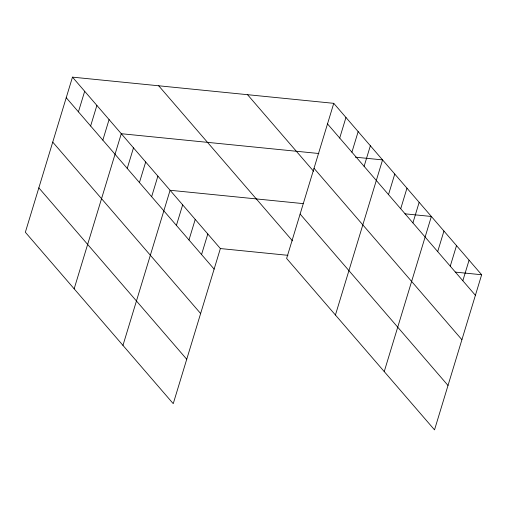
<?xml version="1.0" encoding="UTF-8"?>
<svg xmlns="http://www.w3.org/2000/svg" width="507" height="507" viewBox="0 0 507 507"><rect width="100%" height="100%" fill="white"/><g stroke="black" fill="none" stroke-linecap="round" stroke-linejoin="round"><path stroke-width="0.76" d="M72.476 77.14L25.35 232.25L173.242 403.667L220.374 248.55L72.476 77.14L333.758 103.333L481.65 274.75L434.524 429.86L286.626 258.45L333.758 103.333M78.433 111.851L84.675 91.285M90.633 125.99L96.881 105.424M102.832 140.128L109.081 119.563M74.155 288.819L121.281 133.709L318.865 153.513M127.238 168.413L133.48 147.848M139.438 182.558L145.686 161.987M151.637 196.697L157.886 176.132M122.96 345.387L170.086 190.271L303.066 203.605M176.411 225.406L182.659 204.841M188.978 239.976L195.227 219.411M201.552 254.546L207.8 233.981M339.709 138.043L345.958 117.478M351.909 152.182L358.157 131.617M364.108 166.328L370.357 145.763M335.431 315.012L382.563 159.901L355.375 157.176M388.514 194.606L394.763 174.04M400.714 208.751L406.963 188.186M412.913 222.89L419.162 202.325M384.236 371.58L431.368 216.47L404.954 213.821M437.687 251.605L443.936 231.04M450.26 266.175L456.509 245.61M462.828 280.745L469.076 260.18M220.374 248.55L287.951 255.325M455.242 272.101L481.65 274.75M327.509 123.904L475.401 295.315M314.017 168.299L461.909 339.715M247.536 94.689L313.624 171.29M300.119 214.049L448.011 385.459M158.697 85.784L292.514 240.876M66.227 97.705L214.125 269.116M52.741 142.106L200.633 313.516M38.843 187.856L186.734 359.267"/></g></svg>
